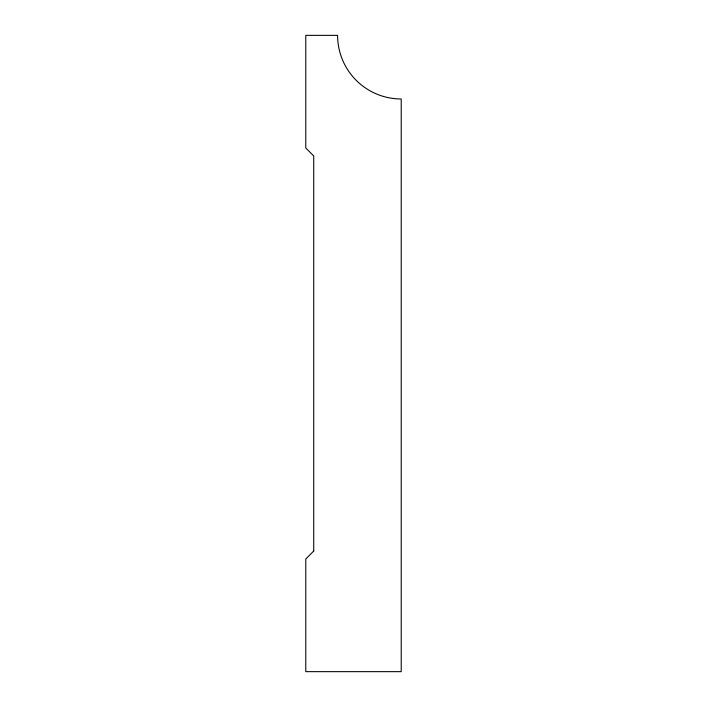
<?xml version="1.0" encoding="UTF-8"?>
<svg xmlns="http://www.w3.org/2000/svg" width="707" height="707" viewBox="0 0 707 707"><rect width="100%" height="100%" fill="white"/><g stroke="black" fill="none" stroke-linecap="round" stroke-linejoin="round"><path stroke-width="1.06" d="M313.731 551.036L305.778 558.99L305.778 671.65L401.223 671.65L401.223 98.98A63.63 63.63 0 0 1 337.593 35.35L305.778 35.35L305.778 148.01L313.731 155.964L313.731 551.036"/></g></svg>
